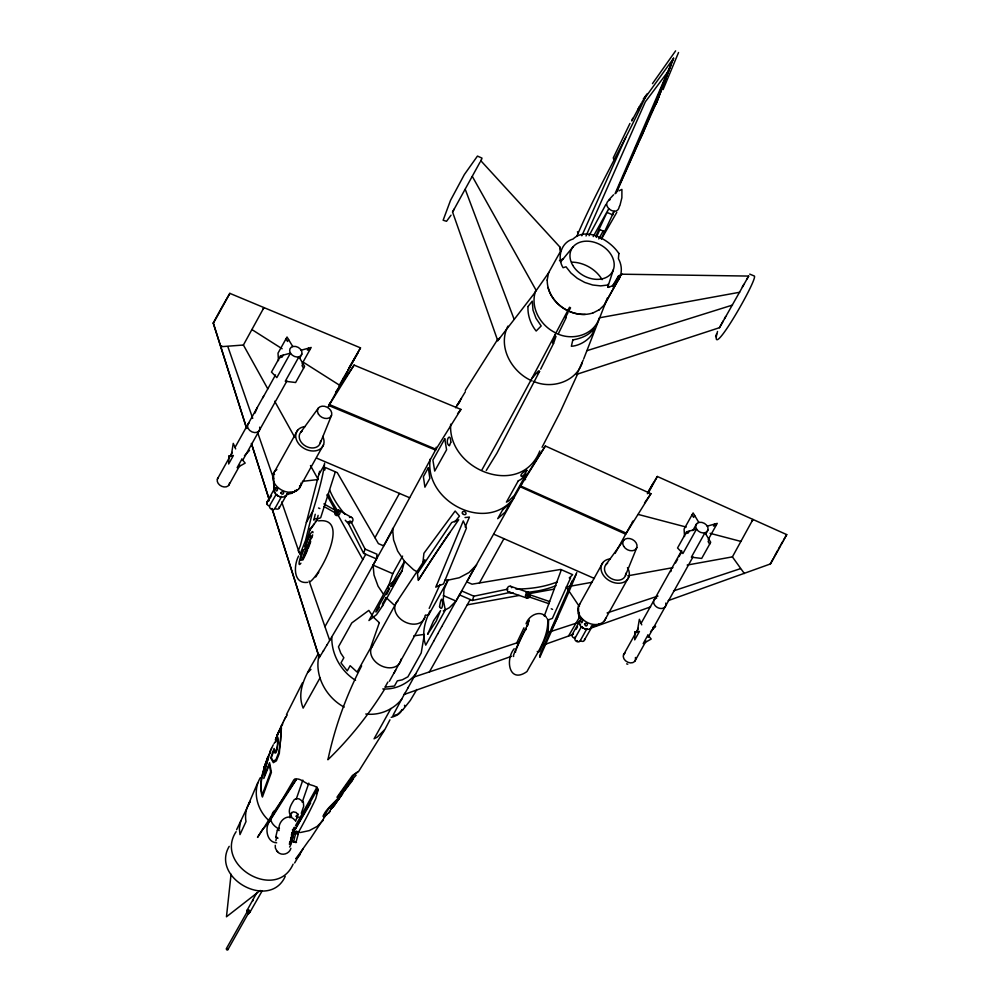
<?xml version="1.0" encoding="UTF-8"?>
<svg xmlns="http://www.w3.org/2000/svg" width="1000" height="1000" viewBox="0 0 1000 1000"><rect width="100%" height="100%" fill="white"/><g stroke="black" fill="none" stroke-linecap="round" stroke-linejoin="round"><path stroke-width="1.5" d="M480.812 160.7L560.112 247.262L560.513 251.35L548.7 272.6M568.5 636.05L579.163 617.775M548.175 631.812L548.575 620.125L547.013 618.587M528.175 624.688L528.362 621.812L526.688 626.538M544.275 616.038L561.263 570M618.875 253.275L618.4 258.712C622.425 265.688 622.475 275.05 617.388 281.537L604.362 304.925L599.263 309.812M327.113 644.75L354.888 597.95L376.5 558.925L376.975 554.225L365.1 549.087L350.7 521.087M231.062 874.225L226.462 916.787L260.275 890.462M422.775 563.812L423.913 553.275L455.15 511.025L459.487 516.1L457.325 518.8A1551.15 829.237 75.1 0 0 454.837 521.962M351.625 779.875L351.525 780.688L352.525 780.375L344.062 791.45L336.95 797.275L352.425 775.475L358.762 771.213L384.462 730.225M336.388 512.612C336.05 515.087 339.825 513.112 337.9 511.788L323.9 503.9M579.2 612.438L578.875 614.05L578.375 612.925L579.087 618.488L578.55 612.863M276.188 494.363L269.45 505.962A2.9 2.188 29.1 0 1 266.775 503.725L266.775 502.525A2.9 2.188 29.1 0 1 267.475 501.637M273.888 490.163L273.975 489.6A2.9 2.188 29.1 0 1 274.675 488.713M613.112 287L618.587 275.925L622.312 274.212L748.662 276.075L719.488 327.688L576.675 374.35M231.188 455.975L233.263 443.363L235.662 448.925M281.5 496.65L274.988 508.413A2.925 2.2 29.1 0 1 271.588 509.338A2.925 2.2 29.1 0 1 269.637 506.087L269.7 505.988M586.775 628.913L580.262 640.662A2.925 2.2 29.1 0 1 576.875 641.6A2.925 2.2 29.1 0 1 574.925 638.35L574.65 638.2A2.9 2.175 29.1 0 1 572.05 635.913A2.9 2.175 29.1 0 1 573.387 633.625M637.263 631.9L639.362 619.288L641.737 624.85M249.3 910.438L248.287 914.325L249.312 910.413L248.1 912.6M404.513 705.962L404.65 705.238M547.163 280.138L548.513 272.975M240.812 820.713L239.363 828.45L239.975 834.613L246 821.575C244.737 814.625 246.213 807.262 250.175 801.388L236.6 829.725M324.762 470.112L325.312 467.5L337.275 472.638L378.387 543.612L383.625 545.862L435.962 449.263L329.438 404.575M433.525 620.875L427.663 634.225L436.3 621L440.562 610.588L433.738 620.513M619.312 206.4C617.362 218.325 599.325 205.037 610.138 199.65M260.462 777.513C251.762 791.6 257.45 810.913 269.587 821.137C264.538 828.05 266.712 842.425 276.688 842.812M313.85 520.225L315.238 514.263M304.662 549.325L310.212 528.612L310 529.212L316.875 520.525L318.125 515.375M319.262 654.488C313.663 675.025 325.988 697.4 344.188 707.125M430.213 459.087C423.963 501.287 486.05 533.675 513.787 498.237M275.863 840.788L276.462 837.738M276.975 735.35L275.963 740.325C279.488 728.525 277.975 751.25 275.675 752.9L274.975 753.062L273.938 750.163L271.3 757.788L273.337 761.3L275.988 759.513L278.8 752.45L280.675 740.312L281.062 729.025L279.375 730.938L281.4 725.625M296.6 831.462L293.525 834.013L291.875 841.062L295.9 842.6L298.825 831.975L295.837 831.213M289.887 817.812L290.55 814.938M528.713 595.612C529.325 592.925 525.5 595.075 527.513 596.375L548.962 603.7M277.925 838.263L275.712 837.163L277.362 830.113L279.413 828.413M293.688 841.5L295.338 834.45L298.825 831.975M329.775 403.113L328.85 405.562L435.5 450.062L436.188 447.2M324.55 463.237A93.088 12.163 -68.8 0 1 324.425 464.875A109.65 14.338 -68.8 0 1 320.275 484.988L318.113 493.15A109.65 14.338 -68.8 0 1 312.762 511.175L305.538 540.525L300.312 553.562L298.212 550.875L300.35 545.575L319.625 471.287M269.913 752.325L271.575 748.125M270.6 750.113L265.613 767.362L264.525 775.337L269.587 762.7L271.4 772.4L262.425 797.013C257.875 783.662 263.637 769.613 267.85 756.95M392.55 528.438L393.587 539.888L397.663 551.087L404.5 561.287L401.938 571.038L396.075 579.575L388.537 585.4L368.95 620.538L376.488 614.7L382.35 606.163L383.088 603.387M578.525 607.625L578.488 612.137M617.388 281.537L612.525 285.738L608.488 287.387L608.038 285L600.65 285.887L592.712 285.012L584.763 282.45L577.337 278.35L570.938 273.025L566.025 266.8L563.088 267.712C556.7 257.725 561.087 242.262 573.025 239.062C586.362 226.075 610.887 240.688 618.9 253.625M668.188 600.638L770.312 563.987A158.162 13.762 -66.6 0 1 773.1 558.75M267.35 758C264.088 769.8 258.612 782.425 262.3 794.762L270.625 771.925L269.375 764.625L263.8 778.525L265.075 768.65L268.488 757.4M379.45 607.175C365.238 628.888 399.35 569.062 386.613 594.562M298.625 556.013C293.75 564.95 292.787 584.362 307.725 582.35M335.325 471.838L320.675 517.725L317.462 519.025M247.675 910.913L226.25 948.825L226.725 949.862L227.85 949.7L248.5 913.125M227.85 949.7L227.562 948.787M278.975 827.925C279.137 819.938 288.962 812.613 294.925 820.3M607.675 287.337L613.325 269.825M666.363 76.475L665.212 79.875M717.525 331.463C707.6 366.438 758.138 278.95 754.35 276.025L749.737 274.125M319.725 655.337L319.275 657.537L323.562 650.638M619.837 205.912L621.875 197.763L621.912 189.4L618.938 190.85M666.55 76.05L673.6 58.212L641.988 102.1M376.5 558.925L363.612 553.35L348.612 523.8L349.55 521.1M481.35 160L482 158.125L477.463 156.075L464.35 174.562L450.525 200.35L443.137 220.238L446.538 221.287L451.025 215.2M363.612 553.35L365.1 549.087M290.125 816.825L291.65 812.412M296.225 799.2L302.838 780.1M295.587 821.325L298.125 813.975M302.2 802.237L308.812 783.138M301.275 813.325L303.7 806.3L303.3 801.775L299.075 798.875L296.337 798.65L294.288 799.6C291.175 804.237 286.425 812 291.613 816.612M387.863 587.888L392.788 573.663L402.587 556.1M429.913 611.013C424.95 621.712 421.337 633.488 425.737 645.138L445.325 610L443.263 600.013L444.075 589.288L448.025 580.15L459.225 577.75L468.988 572.55L476.637 564.875M555.975 332.962L552.513 342.95L553.562 343.4L540.675 369.15M553.562 343.4L556 336.362M632.688 118.287L631.763 120.962L639.375 106.762M441.712 626.625L459.5 594.888L472.375 600.475L473.85 596.2L507.925 589.113M595.812 236.2L608.65 208.875L593.2 236.612M601.375 238.475L614.15 211.25L612.425 214.412M716.6 333.837L715.6 336.65M678.538 52.512L663.088 89.588M263.8 768.012L267.512 759.013M266.363 761.5L264.137 767.475L265.5 764.737M661.413 89.9L671.225 64.2L664.362 82.1A552.812 6.138 -69.9 0 0 658.188 98.287L655.875 104.388L658.25 98.312A552.85 5.663 -70 0 1 664.4 82.112L665.175 80.05M270.212 753.112L270.637 752.013M661.4 89.938L657.463 100.375M607.438 297.913L583.713 358.862M673.6 58.212L615.013 193.8M320.175 443.237L331.538 415.325M625.45 575.487L636.812 547.587M277.4 735.175L275.387 740.013L276.762 737.175M276.163 738.363L278.163 733.562M282.113 725.337L282.638 724.112M514.175 648.737C504.938 659.737 509.175 684.287 526.975 671.55C535.513 655.612 548.725 638.25 547.725 619.65M465.2 527.062L469.425 517.062L465.037 517.562M277.125 735.05L279.425 730.163M277.7 733.9L275.387 742.3C278.812 730.625 277.975 748.962 275.7 751.612L274.062 748.438L270.775 757.962L273.35 762.663L276.388 760.837L279.3 753.5L281.438 727.825L280.163 729.1L282.712 722.913M576.775 572.5A93.088 4 -64.4 0 1 576.25 573.962A109.65 4.713 -64.4 0 1 568.587 592.562L565.262 600.225A109.65 4.713 -64.4 0 1 557.663 617.275L539.85 657.337L539.712 655.5L572.288 580.75M254.975 413.088L257.387 407.463M248.6 804.025L257.787 782.613M642.275 134.775L667.95 71.675L645.325 101.812L586.013 235.987M657.075 101.263L616.188 193.05M439.963 584.55L429.188 608.375M568.8 311.163L570.538 307.838L569.538 307.25L554.288 336.15A1600.462 139.25 -66.6 0 1 531.838 378.425L524.487 392.125A1594.55 138.737 -66.6 0 1 488.725 457.65L482.062 469.625M577.6 374.062L559.987 412.512L542.075 447.262M539.587 651.663L547.987 632.438L578.962 622.288M583.175 360.138L578.575 370.412M570.612 577.85L552.375 618.4L549.188 619.55M581.838 235.787L625.737 137.475M436.6 585.275L463.275 520.913L466.45 528.088L443.525 583.938L435.737 587.137L436.613 585.237M596.325 237.425L599.637 230.012M616.688 191.363L638.312 142.925M641.612 136.237L635.288 148.338M657.163 101L653.775 107.788M516.487 643.5L523.962 627.825M278.175 732.7L282.35 724.325M576.95 235.975C597.5 187.938 624.663 143.05 646.012 95.638M480.788 160.787L481.087 160.162M290.9 848.337C289.438 853.925 281.887 856.287 277.775 852.038M576.487 374.8L578.088 371.475M267.863 757.062L270.113 752.4M566.325 317.425L558.3 333.85M286.462 714.6L302.413 682.887M279.037 731.85L280.25 729.375M511.362 656.363L404.35 694.4L404.9 693.325M361.625 665.863C346.275 695.475 334.837 727.125 327.925 759.75C349.562 738.775 368.537 715.062 384.45 689.488M282.663 723.062L283.988 720.375M531.65 378.787L538.5 370.913L539.55 371.362L496.887 453.225L486.275 470.45M277.9 733.962L279.163 731.488M271.4 748.625L273.238 744.862M629.95 123.438L613.3 157.85L613.65 159.15M283.788 720.85L285.15 718.138M294.637 862.95L303.012 848.962M309.175 840.088L295.825 858.8L299.988 854.712M318.188 653.737C309.225 670.2 295.15 688.413 303.15 708.1L320.087 677.775M455.637 407.775L459.975 401.463M507.925 326.125C497.225 346.912 511.987 372.463 532.15 380.95M309.887 839.475L325.85 815.238M389.95 719.825L384.913 729.438L377.25 737.113L374.062 738.812L390.95 708.475M393.288 714.775L404.688 693.6M582.288 362.762C575.612 382.15 551.438 389.338 533.612 381.4M539.812 450.975C520.575 498.85 447.463 470.125 450.688 424.162M565.288 317.812L568.05 312.562M284.812 718.875L285.963 716.6M236.112 831.688C213.837 865.238 276.425 902.038 293.113 864.15M570.837 584.113L576.25 573.962M551.575 628.625L557.663 617.275M310.125 581.675C320.838 574.138 350.788 516.763 318.538 520.887M535.837 290.375C529.525 307.087 540.513 326.062 556.1 333.05M604.362 304.925L607.725 298.625M599.038 318.712C593.35 335.35 572.263 340.812 557.263 333.713M520.837 485.45L522.2 482.875M637.9 109.475L640.4 104.9M652.375 110.412L653.062 109.138M402.025 709.812C400.3 714.2 395.475 716.263 391.213 717.35M402.638 709.587L397.812 714.237L392.663 716.012M480.112 162.025L452.562 212.037L497.75 340.7L533.4 294.587L548.85 272.488M589.062 235.675L605.938 204.312M220.787 346.375L221.762 345.95M454.15 209.112L452.562 212.037M229.85 293.363L218.05 314.875A114.362 9.95 -66.6 0 1 213.337 323.075L213.438 322.738A158.162 13.762 -66.6 0 1 219.975 310.65A301.562 26.237 -66.6 0 1 229.85 293.363L360.5 347.875L328.325 406.6M329.338 812.337L330.05 811.05M330.438 810.575L328.537 813.175M770.2 564.325L770.175 564.375A114.362 9.95 -66.6 0 0 774.912 556.112L786.725 534.612L657.325 476.475L648.088 493.4M229.213 846.35C210.375 878.088 269.825 910.775 285.225 876.375M433.825 640.925L408.062 687.8M335.213 804.35L330.487 809.45L336.55 801.663M630.862 524.825L620.363 543.875M285.525 717.513L287.225 715.025M269.775 753.213L270.387 752.1M433.825 640.913L437.713 633.837M631.538 523.575L632.913 521.075M399.425 493.425L374.963 537.7M371.125 648.413L396.737 602.025L424.875 559.712M389.412 681.25L424.75 617.537M503.913 538.688L479.438 582.962M615.138 553.337L619.913 544.7M681.8 551.613L679.025 556.65M220.875 346.725L243.4 345.025L263.95 307.587L262.925 309.363M275.525 374.913L262.812 397.825M247.037 910.4L256.775 892.812M437.725 633.825L441.7 626.638M675.537 562.938L677.65 559.125M687.175 565.062L732.4 556.875L752.95 519.438L751.912 521.213M365.763 554.275L324.938 626.638M394.175 672.887L395.688 670.163M470.238 599.538L429.412 671.9M723.175 321.012L719.488 327.688M574.925 638.35L581.475 626.6M670.713 571.638L671.375 570.45M288.587 339.6L287.538 341.488L285.975 338.875M283.212 355.138L282.162 357.025L279.438 357.775M217.387 479.062L232.262 452.388M235.037 447.413L263.575 396.213M228.713 485.363L239.963 465.188M242.963 459.8L274.9 402.512M275.637 401.213L286.9 380.988M299.55 358.3L301.8 354.263M308.45 348.2L307.4 350.087L310.125 349.338M302.162 363.625L311.175 347.463L301.2 350.2M303.062 363.75L302.025 365.625L303.587 368.225M273.163 474.137L297.613 430.275M267.038 502.025L274.25 489.1M270.075 498.175L271.525 495.6M279.012 508.375L286.212 495.45A2.9 2.175 29.1 0 1 284.562 496.213M299.1 488.562L323.55 444.7M383.2 593.875L378.075 586.213L374 575.013L373.1 565.138L392.688 530M392.438 582.913L404.513 561.3L413.625 569.788L417.675 572.125M382.438 604.125L386.025 597.675M382.35 606.163L401.938 571.038M272.238 813.875L273.725 811.213M598.737 238.938L603.3 230.763M252.838 900.875L253.35 899.95M295.55 825.625L317.062 787.038M385.262 686.737L387.887 682.038M443.288 610.938L449.387 607.675L456 601.05L475.6 565.925M545.35 446.012L520.15 486.725L625.675 534.163L650.925 493.7L545.363 445.988L524.263 479.025L525.575 479.625M724.5 318.625L725.662 316.525M578.45 606.4L602.9 562.537M572.075 634.725L579.288 621.8M576.125 629.3L577.562 626.712M580.288 640.537L580.487 640.713A2.9 2.188 29.1 0 0 583.812 641.062L591.475 627.737M604.375 620.825L628.825 576.95M694.675 515.525L693.625 517.413L692.062 514.8M689.287 531.062L688.238 532.95L685.512 533.7M623.462 654.987L638.337 628.3M641.112 623.337L681.65 550.612M692.8 530.625L696.55 523.888M634.788 661.287L646.038 641.112M648.162 637.3L692.987 556.912M705.625 534.225L707.887 530.188M714.525 524.125L713.475 526.013L716.2 525.262M708.238 539.55L717.25 523.375L707.275 526.125M709.15 539.663L708.1 541.55L709.663 544.15M408.312 687.35L404.4 694.312M526.062 623.8C528.625 615.538 540.25 609.163 546.5 617.425M640.625 104.5L641.325 103.263M560.513 251.35L560.112 247.262M607.737 298.587L620.438 276.087M324.425 464.875L318.7 474.875M312.762 511.175L306.363 522.388M291.325 813.325L293.288 811.812L296.288 812.537L297.812 814.9L295.875 816.312M339.275 385.3L343.35 378.162M249.913 912.288L262.225 890.775M343.325 378.2L347.062 371.675M269.587 821.137L296.3 779.463L290.85 787.663A1639.725 946.462 20.8 0 0 264.25 827.237L257.525 837.387L262.525 829.45L266.8 824.887A13.312 2.087 -44.1 0 0 269.188 821.762L293.863 779.837L295.012 778.9L297.5 778.988A6.75 4.15 30.6 0 1 301.425 780.288L307.962 784.05L313.387 785.688A6.737 3.975 8.9 0 1 317.562 788.562L317.913 790.425L316.137 793.562M742.325 287.025L743.812 284.413M360.5 347.875L348.537 368.612M358.038 352.638L348.75 368.738M601.388 239.112L616.8 212.312M648.8 490.7L657.325 476.475M647.35 493.725L653.15 483.188M746.963 278.938L748.662 276.075M295.238 829.188L317.675 788.85A6.737 0.85 -75.9 0 1 317.6 791.787L315.763 798.688A1639.725 940.438 19.7 0 1 297.512 833.975M648.438 491.337L649.05 490.788M310.663 803.012L295.575 828.587M465.275 390.475L497.987 338.9M612.513 285.95L618.587 275.925M327.1 814.388L324.988 816.062L324.212 815.362L329.5 807.6L343.013 793.288L333.113 807.087M416.85 689.488L410.3 700.462L402.388 710.35M323.288 651.075L327.1 644.762M274.025 743.612L274.7 742.5M331.613 808.55L332.837 806.525M457.575 413.663L460.938 409.412L354.087 365.1L328.85 405.562M435.5 450.062L460.925 409.438M419.4 578.6L418.275 580.388L417.463 573.475L451.688 522.525L458.713 519.763L449.85 532.487A1551.15 638.375 -31.5 0 0 419.375 578.625A1551.15 638.375 -31.5 0 1 449.85 532.487L449.85 532.487M338.025 799.638L336.5 802.188M309.7 530.413L314.387 523.837M315.725 576.962L317.025 574.925M317.75 573.775L318.837 572.075M459.5 594.888L461.975 591.05L473.85 596.2M652.475 83.637L675.612 50.875M335.588 392.287L354.087 365.1M499.637 337.875L497.75 340.7M336.488 512.337L337.9 511.788M337.788 800.175L338.988 798.438M644.538 502.962L650.925 493.7M338.312 799.788L341.737 794.825M352.212 779.55L356.138 775.175M300.65 432.375L318.412 408.038M605.925 564.637L623.7 540.288M643.3 98.938L647.35 93.6M339.438 797.575L340.4 796.338M609.012 199.675L613.538 194.812M560.588 262.013L573.15 246.75M537.6 373.6L539.55 371.362M336.4 801.975L331.362 808.45L332.125 807.85M340.037 796.5L331.337 805.138A24.775 5.575 -37.9 0 0 324.8 812.85L323.013 816.162L323.612 816.95L329.062 812.487M273.575 475.95L274.075 487.425L273.525 482.488M244.462 455.712L249.525 450.4M314 519.412L316.288 518.538L317.038 519.712M316.875 520.525L315.338 521.425M650.55 631.65L655.612 626.337L652.9 627.425M465.337 391.763L456.938 405.538L461.438 398.612M307.887 672.475L310.95 669.4M415.875 673.863C408.013 683.688 395.462 689.825 382.812 688.913M401.812 699.087C393.35 709.825 379.363 715.738 365.775 714M323.175 820.337L317.075 826.462L309.288 830.612L300.363 832.513M591.6 627.638L590.538 628.575A7.05 5.3 29.1 0 1 585.8 629.225L582.463 627.775A7.05 5.3 29.1 0 1 579.362 623.737L579.15 622.238A7.05 5.3 29.1 0 1 579.375 620.837M528.425 596.1L527.513 596.375M622.312 274.212L618.5 276.462M559.475 260.675L563.45 258.625M592.725 313.087L599.312 309.713M296.837 817.862L298.888 816.925M542.137 645.425L572.925 634.487M590.513 628.237L650.6 606.888M740.337 568.7L673.587 590.875M657.987 596.062L607.1 612.938M414.125 676.975L517.425 642.7M732.45 305.087L587.125 350.625M472.375 600.475L508 592.85A109.65 72.55 19.1 0 0 513.237 593.013M592.775 312.987C571.862 319.662 547 302.25 547.225 280.038M599.263 317.838L739.663 292.262M467.287 604.85L519.175 595.462M529.862 593.538L554.275 589.113M592.288 582.238L566.225 586.95L578.987 606M627.75 575.825L672.925 567.65M317.962 479.55L302.375 481.362M357.425 772.113L357.7 772.288A25.787 2.562 -49.9 0 0 353.775 775.2L338.587 795.962L343.812 791.475L352.575 778.95L353.387 779.137M318.512 508L319.875 508.525M445.062 580L448.025 580.15L428.438 615.275L425.475 615.125M413.812 635.837L424.35 634.4L421.213 652.962L407.9 676.825L402.325 679.8L397.325 680.875L394.45 686.025L385.012 687.188M585.237 314.4C568.675 314.988 552.463 303.575 548.038 287.5M551.25 608.763L552.575 609.4M248.6 912.075L247.688 911.462M538.575 652.1L537.25 651.462M277.362 830.113L279.175 830.55M293.525 834.013L295.338 834.45M275.712 837.163L277.525 837.6M293.512 841.625L296.5 842.387M638.225 514.438L686.225 527.062M710.088 533.325L740.913 541.425M626.638 663.863L627.775 664.225M510.538 586.3L528.938 592.587M528.25 594.25L549.688 601.575M508.438 591.75L526.825 598.038M409.625 497.738L316.775 458.188M607.362 212.562L612.875 214.95M599.55 229.5L605.062 231.875M373.1 565.138L392.788 573.663M443.35 595.575L456 601.05M594.425 578.488L493.775 534.188M626.263 533.162L520.612 485.938L466.812 581.9L472.05 584.188L560.712 569.438L572.65 574.663L570.7 576.6A93.088 61.588 19.1 0 1 569.237 577.9M291.875 841.062L294.088 842.163M338.625 510.138L351.55 517.425M324.137 506.6L336.863 513.775M355.562 680.337C341.05 671.312 331.525 654.625 331.788 637.425M282.125 348.762L251.925 329.588M302.8 361.9L339.938 385.462M275.012 508.275L275.275 508.5A2.9 2.175 29.1 0 0 278.312 508.913A2.9 2.175 29.1 0 0 279.25 506.675M386.05 597.487L394.038 604.925M275.275 845.288L275.35 847.962L276.988 851.225M276.613 850.85L278.175 852.438M744.35 573.538L732.4 556.875M336.55 509.137L331.912 501.475A109.65 72.525 18.9 0 1 328.275 493.713M698.825 522.463L693.112 512.925L684.087 529.087L684.55 536.512M292.75 346.538L287.025 337L278.012 353.162L278.475 360.6M472.325 176.438L536.237 290.538M243.4 345.025L267.787 388.862M274.675 401.225L294.862 437.512M310.462 465.538L318.238 479.525M326.812 494.925L335.812 511.087M338.062 515.125L362.812 559.587M577.438 231.762L578.25 233.275M513.987 318.938L465.25 189.338M257.488 432.125L273.625 478.675M281.688 501.95L299.875 554.375M309.088 580.925L329.712 640.4M252.725 418.4L227.875 346.688M427.663 633.425L427.812 634.188M266.688 503.088L266.775 503.725M608.188 284.1L608.462 287.188M401.087 659.125A16.15 11.912 28.9 0 1 381.35 665.863A16.15 11.912 28.9 0 1 372.625 645.688M425.2 615.462A16.15 11.912 28.9 0 1 404.2 621.562A16.15 11.912 28.9 0 1 398.263 600.55M530 596.225A2.925 2.3 -72.5 0 1 526.025 597.4A2.925 2.3 -72.5 0 1 527.325 592.638A2.925 2.3 -72.5 0 1 530.2 595.487M509.637 591.85A2.925 2.3 -72.5 0 1 507.15 589.85A2.925 2.3 -72.5 0 1 508.938 586.35A2.925 2.3 -72.5 0 1 511.737 587.75M515.562 652.125A12.912 0.675 -65.1 0 1 520.538 639.5A12.912 0.675 -65.1 0 1 526.125 629.575M513.65 656.263A17.562 0.925 -65.1 0 1 518.5 643.25A17.562 0.925 -65.1 0 1 527.837 624.85M335.412 511.1A2.925 2.575 -58.8 0 1 339.862 511.425A2.925 2.575 -58.8 0 1 337.25 515.612A2.925 2.575 -58.8 0 1 335.012 511.75M349.5 517.463A2.925 2.575 -58.8 0 1 352.775 518.7A2.925 2.575 -58.8 0 1 351.525 522.425A2.925 2.575 -58.8 0 1 348.038 521.838M304.862 546.512A13.113 1.587 -68 0 1 310.988 537.65A13.113 1.587 -68 0 1 302.875 558.2A13.113 1.587 -68 0 1 303.6 549.688M306.312 541.838A17.763 2.163 -68 0 1 312.95 532.7M312.638 534.825A17.763 2.163 -68 0 1 311.875 537.837M310.712 541.55A17.763 2.163 -68 0 1 308.113 548.562M307.538 550A17.763 2.163 -68 0 1 302.825 560.062M300.912 563.175A17.763 2.163 -68 0 1 302.8 550.312M302.812 558.4A13.1 1.587 -68 0 1 311.462 537.487M345.062 514.412A109.65 71.65 19.1 0 1 329.6 489.875M348.612 523.8A109.65 72.525 18.9 0 1 345.275 520.237M286.562 494.375A2.9 2.175 29.1 0 1 286.475 494.95M275.275 492.463A2.9 2.188 29.1 0 1 273.988 490.8M281.475 496.375A2.925 2.2 29.1 0 1 279.513 496.65M278.125 496.05A2.925 2.2 29.1 0 1 276.85 494.375M322.738 436.425A14.963 11.25 29.1 0 1 315.45 450.85A14.963 11.25 29.1 0 1 296.688 440.412A14.963 11.25 29.1 0 1 305.062 426.6M274.488 474.675A1.725 1.288 29.1 0 1 274.488 474.325M320.538 441A11.262 8.475 29.1 0 1 305.763 446.175A11.262 8.475 29.1 0 1 302.35 430.875M301.025 483.025A14.963 11.25 29.1 0 1 281.388 489.913A14.963 11.25 29.1 0 1 276.85 469.588M274.762 487.375A7.05 5.3 29.1 0 0 273.863 489.988L274.088 491.475A7.05 5.3 29.1 0 0 277.188 495.525L280.525 496.975A7.05 5.3 29.1 0 0 285.25 496.312L286.312 495.375A7.05 5.3 29.1 0 0 286.988 494.162M295.788 490.55A1.725 1.288 29.1 0 1 294.95 490.462M296.775 489.675A1.725 1.288 29.1 0 1 296.45 490.25M291.163 492.275A1.725 1.288 29.1 0 1 289.662 492.488M300.05 485.575A1.725 1.288 29.1 0 1 299.538 486.037M268.038 501.375A2.9 2.188 29.1 0 1 268.7 501.275M272.325 508.625A1.725 1.288 29.1 0 1 271.9 508.488M259.675 427.163A6.538 4.913 29.1 0 1 252.075 431.938A6.538 4.913 29.1 0 1 249.325 422.675M229.55 482.95A6.538 4.913 29.1 0 1 221.737 486.325A6.538 4.913 29.1 0 1 218.012 477.95M777.7 550.363A301.562 26.237 -66.6 0 0 776.85 551.9A158.162 13.762 -66.6 0 0 774.725 555.737M778.55 548.85A301.562 26.237 -66.6 0 1 780.238 545.862M781.062 544.388A301.562 26.237 -66.6 0 1 782.712 541.512M783.525 540.087A301.562 26.237 -66.6 0 1 786.725 534.612M773.65 557.737A158.162 13.762 -66.6 0 1 774.188 556.737M557.263 581.912A109.65 71.65 19.1 0 1 515.938 589M555.95 585.688A109.65 72.55 19.1 0 1 538.212 590.85L528.525 592.3A109.65 72.55 19.1 0 1 526.025 592.537M580.5 624.663A2.9 2.175 29.1 0 1 579.575 621.312M591.013 628.15A2.9 2.188 29.1 0 1 590.438 628.387M586.75 628.625A2.925 2.2 29.1 0 1 584.788 628.9M583.413 628.3A2.925 2.2 29.1 0 1 582.125 626.625M627.45 567.65A14.963 11.25 29.1 0 1 621.475 582.962A14.963 11.25 29.1 0 1 602.125 573.013A14.963 11.25 29.1 0 1 610.35 558.862M625.825 573.25A11.262 8.475 29.1 0 1 611.038 578.438A11.262 8.475 29.1 0 1 607.625 563.138M605.8 618.25A14.963 11.25 29.1 0 1 586.663 622.163A14.963 11.25 29.1 0 1 579.875 603.825M579.4 613.6A1.725 1.288 29.1 0 1 578.775 612.562M582.625 619.4A1.725 1.288 29.1 0 1 581.237 617.938M579.2 606.512A1.725 1.288 29.1 0 1 579.525 605.925M584.562 639A2.9 2.188 29.1 0 1 584.538 640.188M577.575 640.863A1.725 1.288 29.1 0 1 576.763 640.512M575.4 637.288A1.725 1.288 29.1 0 1 574.575 637.238M665.75 603.088A6.538 4.913 29.1 0 1 661.862 608.488A6.538 4.913 29.1 0 1 654.15 604.2A6.538 4.913 29.1 0 1 656.688 598.038M635.425 657.487A6.538 4.913 29.1 0 1 627.812 662.25A6.538 4.913 29.1 0 1 625.075 653M571.638 262.15A28.85 21.7 29.1 0 1 602.1 279.65M278.8 828.888A14.8 9.675 19.1 0 1 270.75 817.438M249.587 910.588A1.725 1.288 29.3 0 1 249.325 912.688A1.725 1.288 29.3 0 1 246.912 911.413A1.725 1.288 29.3 0 1 248.425 909.963M291.6 835.575A7.512 0.762 -76 0 1 293.938 830.688A7.512 0.762 -76 0 1 291.337 842.087A7.512 0.762 -76 0 1 290.35 841.075M290.688 839.35A7.512 0.762 -76 0 1 291.112 837.475M293.438 828.825A10.175 1.037 -76 0 1 294.163 831.85M291.762 841.712A10.175 1.037 -76 0 1 289.562 847.013M289.425 844.425A10.175 1.037 -76 0 1 289.738 842.45M291.438 835.013A10.175 1.037 -76 0 1 292.137 832.588M292.462 829.562A7.5 0.762 -76 0 1 292.55 831.475M292.325 832.925A7.5 0.762 -76 0 1 290.562 840.2M290.062 841.762A7.5 0.762 -76 0 1 289.6 842.975M634.925 631.95L634.725 639.875L639.425 631.425L634.925 631.95M228.875 456.075L228.663 463.988L233.375 455.538L228.875 456.075M439.538 606.65C444.263 615.35 442.9 586.188 439.538 606.65M450.812 442.2L449.425 445.788C444 442.8 450.575 430.225 450.812 442.2M290.938 492.688C286.087 496.775 284.95 492.863 290.938 492.688M595.062 625.312C590.438 629.675 589.05 624.788 595.062 625.312M280.663 492.8C283.675 497.562 285.613 488.413 280.663 492.8M584.55 624.05C586.8 630.05 589.612 619.9 584.55 624.05M572.825 339.925L571.362 346.275C581.3 345.675 593.2 337.375 594.188 328.425C589.275 335.45 580.562 338.55 572.825 339.925M275.6 487.7C275.55 495.425 280.075 486.987 275.6 487.7M580.487 618.913C580.988 627.863 584.913 618.162 580.487 618.913M390.613 586.5C394.538 586.1 401.475 571.1 390.613 586.5M527.987 306.537C527.525 315.375 530.65 324.125 536.163 331.025L541.188 325.95L536.013 318.312L532.987 310.062L532.263 301.137L527.987 306.537M526.875 470.325C521.875 481 516.4 475.05 526.875 470.325M213.287 323.088L246.675 428.537L213.275 323.137M529.025 620.25L528.162 622.875L529.025 620.25M379.312 622.688L370.425 648.2L357.113 672.062L350.138 665.7L347.262 670.85L340.988 662.9L343.85 657.75L340.763 653.138L338.462 646.812L351.775 622.938L368.837 610.388L373.363 617.137L379.312 622.688M280.487 355.887L271.475 372.062L276.825 377.612L290.462 353.15A6.538 4.913 29.1 0 1 295.85 346.488A6.538 4.913 29.1 0 1 301.188 355.387A6.538 4.913 29.1 0 1 290.462 353.15L280.487 355.887M298.913 356.812L285.275 381.262L295.613 382.512L304.625 366.35L298.913 356.812M241.863 459.188L237.15 467.638L245.188 463.1L241.863 459.188M428.325 467.812L423.387 476.675L424.913 487.175L429.862 478.3L428.325 467.812M444.775 438.8L432.9 460.087L434.712 471.062L446.587 449.775L444.775 438.8M518.275 480.838L506.413 502.125L509.025 500.725L514.362 495.375L526.237 474.087L520.887 479.438L518.275 480.838M502.65 509.837L497.713 518.7L505.163 512.1L510.1 503.237L502.65 509.837M686.562 531.812L677.55 547.975L682.9 553.525L696.538 529.075A6.538 4.913 29.1 0 1 701.925 522.413A6.538 4.913 29.1 0 1 707.262 531.312A6.538 4.913 29.1 0 1 696.538 529.075L686.562 531.812M647.9 635.125L643.188 643.575L651.2 639.038L647.9 635.125M704.987 532.737L691.35 557.188L701.688 558.438L710.713 542.275L704.987 532.737M347.863 369.762L347.738 370.5L347.863 369.762M296.3 490.65L290.738 493.562L296.3 490.65M600.275 623.688L594.825 626.388L600.275 623.688M269.337 500.012L251.412 443.438L269.312 500.012M319.275 657.537L272.175 508.938L319.212 657.5M462.5 513.5A2.013 1.487 28.9 0 0 465.8 514.2A2.013 1.487 28.9 0 0 464.137 511.488A2.013 1.487 28.9 0 0 462.5 513.5M318.4 414.038A7.562 5.688 29.1 0 0 330.812 416.625A7.562 5.688 29.1 0 0 324.637 406.325A7.562 5.688 29.1 0 0 318.4 414.038M623.675 546.3A7.562 5.688 29.1 0 0 636.087 548.888A7.562 5.688 29.1 0 0 629.913 538.575A7.562 5.688 29.1 0 0 623.675 546.3M572.675 265.2A23.363 17.575 29.1 0 0 611 273.775A23.363 17.575 29.1 0 0 592.537 241.812A23.363 17.575 29.1 0 0 572.675 265.2"/></g></svg>
